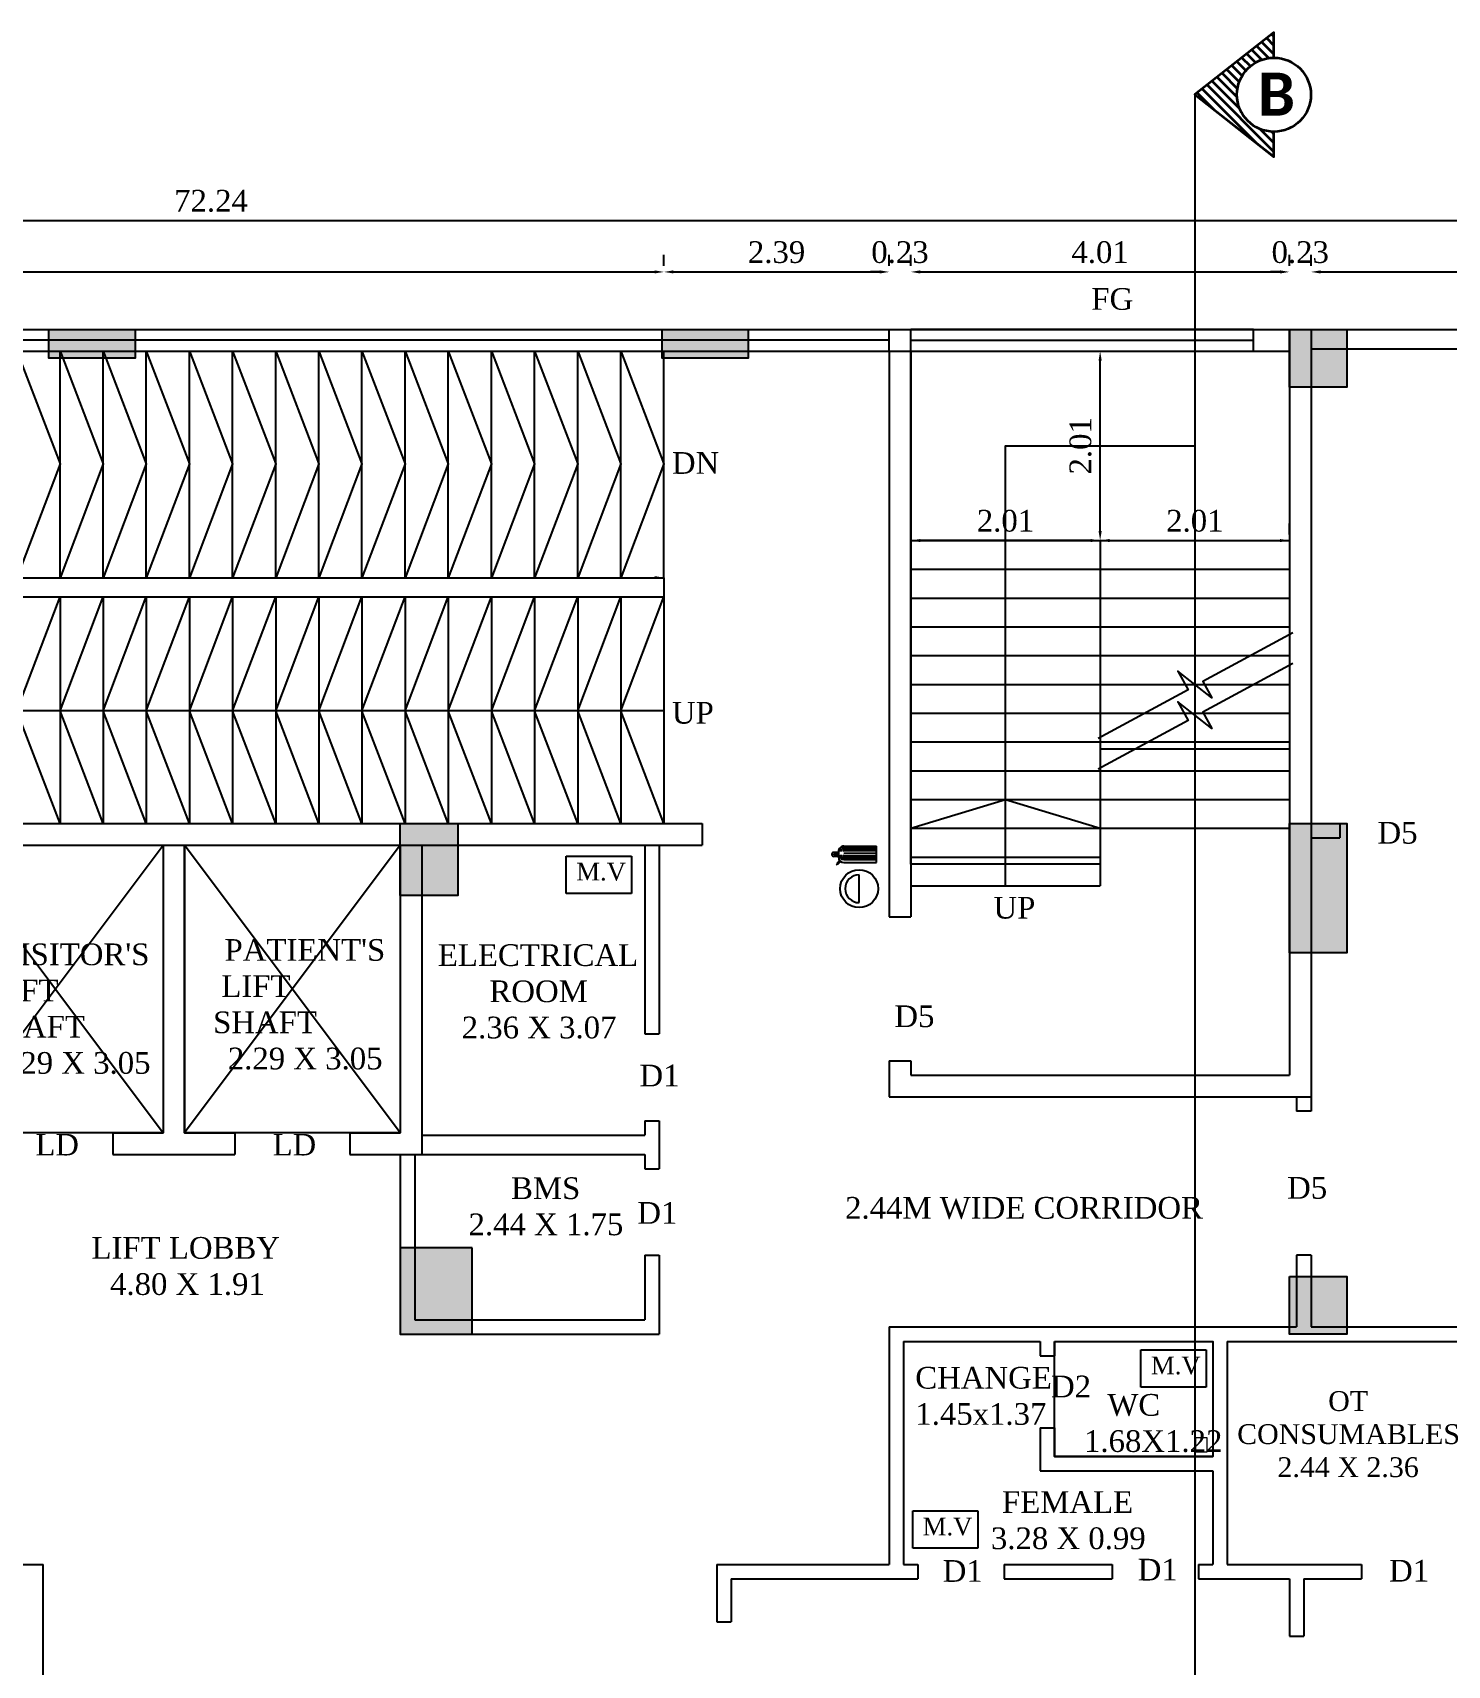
# Model space of a CAD drawing. Header units: metres. Extents: x 2754 to 3501, y 1112 to 1514.
# Drawn here: x 3253.8 to 3268.79, y 1392.61 to 1409.9 of the extents above; entities that cross this region are included whole.
import ezdxf
from ezdxf.enums import TextEntityAlignment as Align
from ezdxf.lldxf.tags import DXFTag

# ---------------------------------------------------------------- set-up
doc = ezdxf.new("R2010")
doc.units = ezdxf.units.M
for name, pattern in [('ACAD_ISO10W100', [18, 12, -3, 0, -3]), ('CENTER2', [1.125, 0.75, -0.125, 0.125, -0.125]), ('CONTINULUS', [0]), ('Demolished', [4.8, 3.2, -1.6])]:
    doc.linetypes.add(name, pattern=pattern)
for name, color, linetype in [('01-BRICK WALL', 1, 'Continuous'), ('A-WALL', 2, 'Continuous'), ('AR-COLHATCH', 2, 'Continuous'), ('AR-COLUMN', 2, 'Continuous'), ('AR-DOOR', 2, 'Continuous'), ('AR-GRID', 2, 'ACAD_ISO10W100'), ('AR-HIDDEN', 2, 'DASHED'), ('AR-THIN', 8, 'Continuous'), ('AR-WALL', 7, 'Continuous'), ('BLK_1_FLR_3_BLT_UP_AREA', 12, 'Continuous'), ('BLK_1_FLR_3_FIRESTAIR_1', 1, 'Continuous'), ('BLK_1_FLR_3_LIFT_1', 30, 'Continuous'), ('BLK_1_FLR_3_LIFT_2', 30, 'Continuous'), ('BLK_1_FLR_3_WATER_CLOSET', 223, 'Continuous')]:
    doc.layers.add(name, color=color, linetype=linetype)
doc.layers.add('BLK_1_FLR_3_WASH', color=55, linetype='Continuous', lineweight=5)
doc.layers.add('Wall', color=4, linetype='Continuous', lineweight=35)
doc.styles.add('ANAND', font='times.ttf')
doc.styles.add('MtXpl_Calibri', font='calibrib.ttf')
tags = doc.linetypes.add('DASHED', pattern=[0.75, 0.5, -0.25]).pattern_tags.tags
tags[6:7] = [DXFTag(74, 4), DXFTag(75, 0), DXFTag(340, '0'), DXFTag(46, 1.0), DXFTag(50, 0.0), DXFTag(44, 0.0), DXFTag(45, 0.0)]
tags[4:5] = [DXFTag(74, 4), DXFTag(75, 0), DXFTag(340, '0'), DXFTag(46, 1.0), DXFTag(50, 0.0), DXFTag(44, 0.0), DXFTag(45, 0.0)]
doc.dimstyles.new('V1', dxfattribs={"dimtxt": 0.23, "dimasz": 0.1, "dimexe": 0.18, "dimexo": 0.0625, "dimgap": 0.09, "dimtad": 1, "dimzin": 0, "dimdsep": 46, "dimtxsty": 'ANAND', "dimcen": 0.09, "dimadec": 0, "dimazin": 0, "dimtfac": 1, "dimtix": 1, "dimtofl": 0, "dimtmove": 2, "dimatfit": 0, "dimfxl": 0, "dimtolj": 1, "dimtzin": 0, "dimarcsym": 0})

# ---------------------------------------------------------------- blocks, each defined once
blk = doc.blocks.new('cOLUMN')
at = {"layer": 'AR-COLHATCH'}
h = blk.add_hatch(color=256, dxfattribs=at)
h.dxf.hatch_style = 1
h.paths.add_polyline_path([(24, 24), (0, 24), (0, 0), (24, 0)])
at = {"layer": 'AR-COLUMN'}
blk.add_lwpolyline([(0, 24), (24, 24), (24, 0), (0, 0)], close=True, dxfattribs=at)
blk = doc.blocks.new('Ground Floor')
at = {"layer": 'AR-COLHATCH'}
h = blk.add_hatch(color=256, dxfattribs=at)
h.dxf.hatch_style = 1
h.paths.add_polyline_path([(1390.4, 687.48), (1390.4, 699.48), (1354.4, 699.48), (1354.4, 687.48)])
h = blk.add_hatch(color=256, dxfattribs=at)
h.dxf.hatch_style = 1
h.paths.add_polyline_path([(1646.2, 687.48), (1646.2, 699.48), (1610.2, 699.48), (1610.2, 687.48)])
h = blk.add_hatch(color=256, dxfattribs=at)
h.dxf.hatch_style = 1
h.paths.add_polyline_path([(1525, 493.48), (1501, 493.48), (1501, 463.48), (1525, 463.48)])
h = blk.add_hatch(color=256, dxfattribs=at)
h.dxf.hatch_style = 1
h.paths.add_polyline_path([(1896, 493.48), (1872, 493.48), (1872, 439.48), (1896, 439.48)])
h = blk.add_hatch(color=256, dxfattribs=at)
h.dxf.hatch_style = 1
h.paths.add_polyline_path([(1501, 316.48), (1531, 316.48), (1531, 280.48), (1501, 280.48)])
at = {"layer": 'AR-COLUMN'}
for points in [[(1354.4, 699.48), (1390.4, 699.48), (1390.4, 687.48), (1354.4, 687.48)], [(1610.2, 699.48), (1646.2, 699.48), (1646.2, 687.48), (1610.2, 687.48)], [(1501, 493.48), (1525, 493.48), (1525, 463.48), (1501, 463.48)], [(1872, 493.48), (1896, 493.48), (1896, 439.48), (1872, 439.48)], [(1531, 316.48), (1501, 316.48), (1501, 280.48), (1531, 280.48)]]:
    blk.add_lwpolyline(points, close=True, dxfattribs=at)
for p in [(1872, 675.48), (1872, 280.48)]:
    blk.add_blockref('cOLUMN', p, dxfattribs=at)
blk = doc.blocks.new('*D417')
at = {"color": 0, "lineweight": -2}
for p, q in [((3263.103, 1404.585), (3263.103, 1404.703)), ((3265.109, 1404.585), (3265.109, 1404.703)), ((3265.009, 1404.523), (3263.203, 1404.523))]:
    blk.add_line(p, q, dxfattribs=at)
at = {"color": 0}
for points in [[(3263.203, 1404.539), (3263.203, 1404.506), (3263.103, 1404.523)], [(3265.009, 1404.539), (3265.009, 1404.506), (3265.109, 1404.523)]]:
    blk.add_solid(points, dxfattribs=at)
at = {"layer": 'Defpoints', "color": 0}
for p in [(3263.103, 1404.523), (3263.103, 1404.523), (3265.109, 1404.523)]:
    blk.add_point(p, dxfattribs=at)
at = {"color": 0, "insert": (3264.106, 1404.73), "char_height": 0.23, "attachment_point": 5, "style": 'ANAND'}
blk.add_mtext('\\A1;2.01', dxfattribs=at)
blk = doc.blocks.new('*D418')
at = {"color": 0, "lineweight": -2}
for p, q in [((3265.109, 1404.585), (3265.109, 1404.703)), ((3267.116, 1404.585), (3267.116, 1404.703)), ((3265.209, 1404.523), (3267.016, 1404.523))]:
    blk.add_line(p, q, dxfattribs=at)
at = {"color": 0}
for points in [[(3265.209, 1404.539), (3265.209, 1404.506), (3265.109, 1404.523)], [(3267.016, 1404.539), (3267.016, 1404.506), (3267.116, 1404.523)]]:
    blk.add_solid(points, dxfattribs=at)
at = {"layer": 'Defpoints', "color": 0}
for p in [(3265.109, 1404.523), (3267.116, 1404.523), (3267.116, 1404.523)]:
    blk.add_point(p, dxfattribs=at)
at = {"color": 0, "insert": (3266.113, 1404.73), "char_height": 0.23, "attachment_point": 5, "style": 'ANAND'}
blk.add_mtext('\\A1;2.01', dxfattribs=at)
blk = doc.blocks.new('*D419')
at = {"color": 0, "lineweight": -2}
for p, q in [((3265.172, 1406.529), (3265.289, 1406.529)), ((3265.109, 1404.623), (3265.109, 1406.429)), ((3265.172, 1404.523), (3265.289, 1404.523))]:
    blk.add_line(p, q, dxfattribs=at)
at = {"color": 0}
for points in [[(3265.093, 1406.429), (3265.126, 1406.429), (3265.109, 1406.529)], [(3265.093, 1404.623), (3265.126, 1404.623), (3265.109, 1404.523)]]:
    blk.add_solid(points, dxfattribs=at)
at = {"layer": 'Defpoints', "color": 0}
for p in [(3265.109, 1406.529), (3265.109, 1406.529), (3265.109, 1404.523)]:
    blk.add_point(p, dxfattribs=at)
at = {"color": 0, "insert": (3264.902, 1405.526), "char_height": 0.23, "attachment_point": 5, "rotation": 90, "style": 'ANAND'}
blk.add_mtext('\\A1;2.01', dxfattribs=at)
blk = doc.blocks.new('*D175')
at = {"color": 0, "lineweight": -2}
for p, q in [((3235.239, 1407.431), (3235.239, 1407.548)), ((3260.487, 1407.431), (3260.487, 1407.548)), ((3235.339, 1407.368), (3260.387, 1407.368))]:
    blk.add_line(p, q, dxfattribs=at)
at = {"color": 0}
for points in [[(3235.339, 1407.385), (3235.339, 1407.352), (3235.239, 1407.368)], [(3260.387, 1407.385), (3260.387, 1407.352), (3260.487, 1407.368)]]:
    blk.add_solid(points, dxfattribs=at)
at = {"layer": 'Defpoints', "color": 0}
for p in [(3235.239, 1407.368), (3260.487, 1407.368), (3260.487, 1407.368)]:
    blk.add_point(p, dxfattribs=at)
at = {"color": 0, "insert": (3247.863, 1407.576), "char_height": 0.23, "attachment_point": 5, "style": 'ANAND'}
blk.add_mtext('\\A1;25.25', dxfattribs=at)
blk = doc.blocks.new('*D176')
at = {"color": 0, "lineweight": -2}
for p, q in [((3260.487, 1407.431), (3260.487, 1407.548)), ((3262.874, 1407.431), (3262.874, 1407.548)), ((3260.587, 1407.368), (3262.774, 1407.368))]:
    blk.add_line(p, q, dxfattribs=at)
at = {"color": 0}
for points in [[(3260.587, 1407.385), (3260.587, 1407.352), (3260.487, 1407.368)], [(3262.774, 1407.385), (3262.774, 1407.352), (3262.874, 1407.368)]]:
    blk.add_solid(points, dxfattribs=at)
at = {"layer": 'Defpoints', "color": 0}
for p in [(3260.487, 1407.368), (3262.874, 1407.368), (3262.874, 1407.368)]:
    blk.add_point(p, dxfattribs=at)
at = {"color": 0, "insert": (3261.68, 1407.576), "char_height": 0.23, "attachment_point": 5, "style": 'ANAND'}
blk.add_mtext('\\A1;2.39', dxfattribs=at)
blk = doc.blocks.new('*D177')
at = {"color": 0, "lineweight": -2}
for p, q in [((3262.874, 1407.431), (3262.874, 1407.548)), ((3263.103, 1407.431), (3263.103, 1407.548)), ((3262.774, 1407.368), (3262.674, 1407.368)), ((3263.203, 1407.368), (3263.303, 1407.368))]:
    blk.add_line(p, q, dxfattribs=at)
at = {"color": 0}
for points in [[(3262.774, 1407.385), (3262.774, 1407.352), (3262.874, 1407.368)], [(3263.203, 1407.385), (3263.203, 1407.352), (3263.103, 1407.368)]]:
    blk.add_solid(points, dxfattribs=at)
at = {"layer": 'Defpoints', "color": 0}
for p in [(3262.874, 1407.368), (3263.103, 1407.368), (3263.103, 1407.368)]:
    blk.add_point(p, dxfattribs=at)
at = {"color": 0, "insert": (3262.988, 1407.576), "char_height": 0.23, "attachment_point": 5, "style": 'ANAND'}
blk.add_mtext('\\A1;0.23', dxfattribs=at)
blk = doc.blocks.new('*D178')
at = {"color": 0, "lineweight": -2}
for p, q in [((3263.103, 1407.431), (3263.103, 1407.548)), ((3267.116, 1407.431), (3267.116, 1407.548)), ((3263.203, 1407.368), (3267.016, 1407.368))]:
    blk.add_line(p, q, dxfattribs=at)
at = {"color": 0}
for points in [[(3263.203, 1407.385), (3263.203, 1407.352), (3263.103, 1407.368)], [(3267.016, 1407.385), (3267.016, 1407.352), (3267.116, 1407.368)]]:
    blk.add_solid(points, dxfattribs=at)
at = {"layer": 'Defpoints', "color": 0}
for p in [(3263.103, 1407.368), (3267.116, 1407.368), (3267.116, 1407.368)]:
    blk.add_point(p, dxfattribs=at)
at = {"color": 0, "insert": (3265.109, 1407.576), "char_height": 0.23, "attachment_point": 5, "style": 'ANAND'}
blk.add_mtext('\\A1;4.01', dxfattribs=at)
blk = doc.blocks.new('*D179')
at = {"color": 0, "lineweight": -2}
for p, q in [((3267.116, 1407.431), (3267.116, 1407.548)), ((3267.345, 1407.431), (3267.345, 1407.548)), ((3267.016, 1407.368), (3266.916, 1407.368)), ((3267.445, 1407.368), (3267.545, 1407.368))]:
    blk.add_line(p, q, dxfattribs=at)
at = {"color": 0}
for points in [[(3267.016, 1407.385), (3267.016, 1407.352), (3267.116, 1407.368)], [(3267.445, 1407.385), (3267.445, 1407.352), (3267.345, 1407.368)]]:
    blk.add_solid(points, dxfattribs=at)
at = {"layer": 'Defpoints', "color": 0}
for p in [(3267.116, 1407.368), (3267.345, 1407.368), (3267.345, 1407.368)]:
    blk.add_point(p, dxfattribs=at)
at = {"color": 0, "insert": (3267.23, 1407.576), "char_height": 0.23, "attachment_point": 5, "style": 'ANAND'}
blk.add_mtext('\\A1;0.23', dxfattribs=at)
blk = doc.blocks.new('*D180')
at = {"color": 0, "lineweight": -2}
for p, q in [((3267.345, 1407.431), (3267.345, 1407.548)), ((3291.602, 1407.431), (3291.602, 1407.548)), ((3267.445, 1407.368), (3291.502, 1407.368))]:
    blk.add_line(p, q, dxfattribs=at)
at = {"color": 0}
for points in [[(3267.445, 1407.385), (3267.445, 1407.352), (3267.345, 1407.368)], [(3291.502, 1407.385), (3291.502, 1407.352), (3291.602, 1407.368)]]:
    blk.add_solid(points, dxfattribs=at)
at = {"layer": 'Defpoints', "color": 0}
for p in [(3267.345, 1407.368), (3291.602, 1407.368), (3291.602, 1407.368)]:
    blk.add_point(p, dxfattribs=at)
at = {"color": 0, "insert": (3279.473, 1407.576), "char_height": 0.23, "attachment_point": 5, "style": 'ANAND'}
blk.add_mtext('\\A1;24.26', dxfattribs=at)
blk = doc.blocks.new('*D182')
at = {"color": 0, "lineweight": -2}
for p, q in [((3219.567, 1407.976), (3219.567, 1408.093)), ((3291.805, 1407.976), (3291.805, 1408.093)), ((3219.667, 1407.913), (3291.705, 1407.913))]:
    blk.add_line(p, q, dxfattribs=at)
at = {"color": 0}
for points in [[(3219.667, 1407.93), (3219.667, 1407.896), (3219.567, 1407.913)], [(3291.705, 1407.93), (3291.705, 1407.896), (3291.805, 1407.913)]]:
    blk.add_solid(points, dxfattribs=at)
at = {"layer": 'Defpoints', "color": 0}
for p in [(3219.567, 1407.913), (3291.805, 1407.913), (3291.805, 1407.913)]:
    blk.add_point(p, dxfattribs=at)
at = {"color": 0, "insert": (3255.686, 1408.12), "char_height": 0.23, "attachment_point": 5, "style": 'ANAND'}
blk.add_mtext('\\A1;72.24', dxfattribs=at)
blk = doc.blocks.new('*D434')
at = {"color": 0, "lineweight": -2}
for p, q in [((3237.739, 1404.129), (3260.387, 1404.129)), ((3237.639, 1404.067), (3237.639, 1403.949)), ((3260.487, 1404.067), (3260.487, 1403.949))]:
    blk.add_line(p, q, dxfattribs=at)
at = {"color": 0}
for points in [[(3237.739, 1404.146), (3237.739, 1404.113), (3237.639, 1404.129)], [(3260.387, 1404.146), (3260.387, 1404.113), (3260.487, 1404.129)]]:
    blk.add_solid(points, dxfattribs=at)
at = {"layer": 'Defpoints', "color": 0}
for p in [(3237.639, 1404.129, 0), (3260.487, 1404.129, 0), (3260.487, 1404.129)]:
    blk.add_point(p, dxfattribs=at)
at = {"color": 0, "insert": (3249.063, 1404.337), "char_height": 0.23, "attachment_point": 5, "style": 'ANAND'}
blk.add_mtext('\\A1;22.85', dxfattribs=at)

msp = doc.modelspace()

# ---------------------------------------------------------------- hatches: boundary and pattern name
at = {"layer": 'Wall', "linetype": 'CONTINULUS'}
h = msp.add_hatch(dxfattribs=at)
h.set_pattern_fill('ANSI31', color=256, scale=0.531441, angle=270)
h.set_pattern_definition([(315, (-5469.46789, 11390.694675), (0.04697319186, 0.04697319186), [])])
h.paths.add_polyline_path([(3266.95103, 1408.58759), (3266.95103, 1408.85331, -1), (3266.95103, 1409.63725), (3266.95103, 1409.90297), (3266.11265, 1409.24686)])

# ---------------------------------------------------------------- linework, layer by layer
at = {"linetype": 'CENTER2', "ltscale": 25}
msp.add_line((3266.11265, 1409.2437, 0), (3266.11265, 1382.22186, 0), dxfattribs=at)
at = {"color": 7}
for p, q in [((3262.87415, 1406.52926, 0), (3262.87415, 1406.75786, 0)), ((3263.10275, 1406.52926, 0), (3263.10275, 1406.75786, 0)), ((3266.73495, 1406.52926, 0), (3266.73495, 1406.75786, 0))]:
    msp.add_line(p, q, dxfattribs=at)
for p, q in [((3262.33535, 1401.20382, 0), (3262.28714, 1401.20381, 0)), ((3262.33536, 1401.19164, 0), (3262.28714, 1401.19164, 0)), ((3262.33537, 1401.21954, 0), (3262.28716, 1401.21953, 0)), ((3262.33538, 1401.17596, 0), (3262.28716, 1401.17595, 0)), ((3262.33537, 1401.2268, 0), (3262.33538, 1401.16869, 0)), ((3262.39347, 1401.28491, 0), (3262.73818, 1401.28495, 0)), ((3262.39347, 1401.27761, 0), (3262.73818, 1401.27765, 0)), ((3262.39347, 1401.26057, 0), (3262.73818, 1401.26061, 0)), ((3262.39348, 1401.23988, 0), (3262.73819, 1401.23991, 0)), ((3262.39348, 1401.21067, 0), (3262.73819, 1401.2107, 0)), ((3262.39348, 1401.21067, 0), (3262.73819, 1401.2107, 0)), ((3262.39348, 1401.18146, 0), (3262.73819, 1401.18149, 0)), ((3262.39348, 1401.16076, 0), (3262.7382, 1401.1608, 0)), ((3262.7382, 1401.11063, 0), (3262.73818, 1401.28495, 0)), ((3262.34759, 1401.13307, 0), (3262.3137, 1401.09918, 0)), ((3262.3137, 1401.09918, 0), (3262.3238, 1401.08873, 0)), ((3262.3524, 1401.12761, 0), (3262.31875, 1401.09395, 0)), ((3262.35786, 1401.12279, 0), (3262.3238, 1401.08873, 0)), ((3262.39349, 1401.14372, 0), (3262.7382, 1401.14376, 0)), ((3262.39349, 1401.11059, 0), (3262.7382, 1401.11063, 0)), ((3262.55495, 1400.68691, 0), (3262.55492, 1400.9818, 0))]:
    msp.add_line(p, q)
at = {"color": 7, "linetype": 'Demolished', "elevation": 0}
for points in [[(3259.45087, 1401.18001), (3260.14147, 1401.18001), (3260.14147, 1400.78487), (3259.45087, 1400.78487)], [(3265.54204, 1395.94827), (3266.23264, 1395.94827), (3266.23264, 1395.55313), (3265.54204, 1395.55313)], [(3263.12255, 1394.24214), (3263.81315, 1394.24214), (3263.81315, 1393.84699), (3263.12255, 1393.84699)]]:
    msp.add_lwpolyline(points, close=True, dxfattribs=at)
msp.add_circle((3262.55494, 1400.83435, 0), 0.20074)
for centre, radius, start, end in [((3262.28716, 1401.19774, 0), 0.02179, 90.006042, 270.006042), ((3262.39348, 1401.22681, 0), 0.05811, 90.006042, 180.006042), ((3262.39348, 1401.1687, 0), 0.05811, 180.006042, 270.006042), ((3262.39348, 1401.22681, 0), 0.0508, 90.006042, 180.006042), ((3262.39348, 1401.19453, 0), 0.0508, 180.006042, 270.006042), ((3262.39348, 1401.22681, 0), 0.03376, 90.006042, 180.006042), ((3262.39348, 1401.19453, 0), 0.03376, 180.006042, 270.006042), ((3262.39348, 1401.22681, 0), 0.01307, 90.006042, 180.006042), ((3262.39348, 1401.19453, 0), 0.01307, 180.006042, 270.006042), ((3262.55494, 1400.83435, 0), 0.14745, 90.006042, 270.006042)]:
    msp.add_arc(centre, radius, start, end)
at = {"layer": 'A-WALL', "lineweight": 30}
msp.add_line((3262.28714, 1401.20381, 0), (3262.28714, 1401.19164, 0), dxfattribs=at)
at = {"layer": 'A-WALL'}
for p, q in [((3267.34455, 1398.47746, 0), (3267.19215, 1398.47746, 0)), ((3267.34455, 1396.95346, 0), (3267.19215, 1396.95346, 0)), ((3267.34455, 1396.95346, 0), (3267.19215, 1396.95346, 0))]:
    msp.add_line(p, q, dxfattribs=at)
at = {"layer": 'AR-DOOR'}
for p, q in [((3262.87415, 1406.64356, 0), (3235.23895, 1406.64356, 0)), ((3263.10275, 1406.64356, 0), (3266.73495, 1406.64356, 0))]:
    msp.add_line(p, q, dxfattribs=at)
at = {"layer": 'AR-HIDDEN', "ltscale": 0.25}
for p, q in [((3252.89195, 1401.29686, 0), (3255.17795, 1398.24886, 0)), ((3252.89195, 1398.24886, 0), (3255.17795, 1401.29686, 0)), ((3257.69255, 1401.29686, 0), (3255.40655, 1398.24886, 0)), ((3257.69255, 1398.24886, 0), (3255.40655, 1401.29686, 0))]:
    msp.add_line(p, q, dxfattribs=at)
at = {"layer": 'AR-THIN'}
for p, q in [((3235.23895, 1406.75786, 0), (3262.87415, 1406.75786, 0)), ((3266.73495, 1406.75786, 0), (3263.10275, 1406.75786, 0)), ((3235.23895, 1406.52926, 0), (3262.87415, 1406.52926, 0)), ((3260.48655, 1404.12926, 0), (3260.48655, 1406.52926, 0)), ((3263.10275, 1406.52926, 0), (3267.11595, 1406.52926, 0))]:
    msp.add_line(p, q, dxfattribs=at)
at = {"layer": 'AR-THIN', "elevation": 0}
for points in [[(3253.62855, 1404.12926), (3253.62855, 1406.52926), (3254.08575, 1405.33546), (3253.62855, 1404.12926)], [(3254.08575, 1404.12926), (3254.08575, 1406.52926), (3254.54295, 1405.33546), (3254.08575, 1404.12926)], [(3254.54295, 1404.12926), (3254.54295, 1406.52926), (3255.00015, 1405.33546), (3254.54295, 1404.12926)], [(3255.00015, 1404.12926), (3255.00015, 1406.52926), (3255.45735, 1405.33546), (3255.00015, 1404.12926)], [(3255.45735, 1404.12926), (3255.45735, 1406.52926), (3255.91455, 1405.33546), (3255.45735, 1404.12926)], [(3255.91455, 1404.12926), (3255.91455, 1406.52926), (3256.37175, 1405.33546), (3255.91455, 1404.12926)], [(3256.37175, 1404.12926), (3256.37175, 1406.52926), (3256.82895, 1405.33546), (3256.37175, 1404.12926)], [(3256.82895, 1404.12926), (3256.82895, 1406.52926), (3257.28615, 1405.33546), (3256.82895, 1404.12926)], [(3257.28615, 1404.12926), (3257.28615, 1406.52926), (3257.74335, 1405.33546), (3257.28615, 1404.12926)], [(3257.74335, 1404.12926), (3257.74335, 1406.52926), (3258.20055, 1405.33546), (3257.74335, 1404.12926)], [(3258.20055, 1404.12926), (3258.20055, 1406.52926), (3258.65775, 1405.33546), (3258.20055, 1404.12926)], [(3258.65775, 1404.12926), (3258.65775, 1406.52926), (3259.11495, 1405.33546), (3258.65775, 1404.12926)], [(3259.11495, 1404.12926), (3259.11495, 1406.52926), (3259.57215, 1405.33546), (3259.11495, 1404.12926)], [(3259.57215, 1404.12926), (3259.57215, 1406.52926), (3260.02935, 1405.33546), (3259.57215, 1404.12926)], [(3260.02935, 1404.12926), (3260.02935, 1406.52926), (3260.48655, 1405.33546), (3260.02935, 1404.12926)], [(3264.10605, 1400.86506), (3264.10605, 1405.52596), (3266.11265, 1405.52596), (3266.11265, 1401.47466)], [(3260.48655, 1402.71926), (3236.43275, 1402.71926), (3236.43275, 1405.33546), (3241.74135, 1405.33546)], [(3254.08575, 1403.92546), (3254.08575, 1401.52546), (3253.62855, 1402.71926), (3254.08575, 1403.92546)], [(3254.54295, 1403.92546), (3254.54295, 1401.52546), (3254.08575, 1402.71926), (3254.54295, 1403.92546)], [(3255.00015, 1403.92546), (3255.00015, 1401.52546), (3254.54295, 1402.71926), (3255.00015, 1403.92546)], [(3255.45735, 1403.92546), (3255.45735, 1401.52546), (3255.00015, 1402.71926), (3255.45735, 1403.92546)], [(3255.91455, 1403.92546), (3255.91455, 1401.52546), (3255.45735, 1402.71926), (3255.91455, 1403.92546)], [(3256.37175, 1403.92546), (3256.37175, 1401.52546), (3255.91455, 1402.71926), (3256.37175, 1403.92546)], [(3256.82895, 1403.92546), (3256.82895, 1401.52546), (3256.37175, 1402.71926), (3256.82895, 1403.92546)], [(3257.28615, 1403.92546), (3257.28615, 1401.52546), (3256.82895, 1402.71926), (3257.28615, 1403.92546)], [(3257.74335, 1403.92546), (3257.74335, 1401.52546), (3257.28615, 1402.71926), (3257.74335, 1403.92546)], [(3258.20055, 1403.92546), (3258.20055, 1401.52546), (3257.74335, 1402.71926), (3258.20055, 1403.92546)], [(3258.65775, 1403.92546), (3258.65775, 1401.52546), (3258.20055, 1402.71926), (3258.65775, 1403.92546)], [(3259.11495, 1403.92546), (3259.11495, 1401.52546), (3258.65775, 1402.71926), (3259.11495, 1403.92546)], [(3259.57215, 1403.92546), (3259.57215, 1401.52546), (3259.11495, 1402.71926), (3259.57215, 1403.92546)], [(3260.02935, 1403.92546), (3260.02935, 1401.52546), (3259.57215, 1402.71926), (3260.02935, 1403.92546)], [(3260.48655, 1403.92546), (3260.48655, 1401.52546), (3260.02935, 1402.71926), (3260.48655, 1403.92546)], [(3267.15104, 1403.54497), (3266.19889, 1403.02831), (3266.29141, 1402.8578), (3265.93388, 1403.13953), (3266.04078, 1402.94252), (3265.08863, 1402.42587)], [(3267.15104, 1403.21994), (3266.19889, 1402.70329), (3266.29141, 1402.53277), (3265.93388, 1402.8145), (3266.04078, 1402.6175), (3265.08863, 1402.10084)], [(3263.10275, 1401.47466), (3264.10605, 1401.77946), (3265.10935, 1401.47466)]]:
    msp.add_lwpolyline(points, dxfattribs=at)
at = {"layer": 'AR-WALL'}
for p, q in [((3233.38475, 1406.75786, 0), (3291.80475, 1406.75786, 0)), ((3267.34455, 1406.75786, 0), (3267.34455, 1398.62986, 0)), ((3235.23895, 1406.52926, 0), (3267.11595, 1406.52926, 0)), ((3262.87415, 1406.52926, 0), (3262.87415, 1400.53486, 0)), ((3263.10275, 1406.52926, 0), (3263.10275, 1400.53486, 0)), ((3267.11595, 1406.52926, 0), (3267.11595, 1398.85846, 0)), ((3267.34455, 1406.55466, 0), (3291.60155, 1406.55466, 0)), ((3237.63895, 1404.12926, 0), (3260.48655, 1404.12926, 0)), ((3260.48655, 1404.12926, 0), (3260.48655, 1403.92546, 0)), ((3237.63895, 1403.92546, 0), (3260.48655, 1403.92546, 0)), ((3244.30675, 1401.52546, 0), (3260.89295, 1401.52546, 0)), ((3260.89295, 1401.52546, 0), (3260.89295, 1401.29686, 0)), ((3267.34455, 1401.52546, 0), (3267.64935, 1401.52546, 0)), ((3267.64935, 1401.52546, 0), (3267.64935, 1401.37306, 0)), ((3267.34455, 1401.37306, 0), (3267.64935, 1401.37306, 0)), ((3245.98315, 1401.29686, 0), (3260.89295, 1401.29686, 0)), ((3255.17795, 1401.29686, 0), (3255.17795, 1398.24886, 0)), ((3255.40655, 1401.29686, 0), (3255.40655, 1398.24886, 0)), ((3255.40655, 1401.29686, 0), (3255.40655, 1398.24886, 0)), ((3257.69255, 1401.29686, 0), (3257.69255, 1398.24886, 0)), ((3257.92115, 1401.29686, 0), (3257.92115, 1398.02026, 0)), ((3260.28335, 1401.29686, 0), (3260.28335, 1399.29577, 0)), ((3260.43575, 1401.29686, 0), (3260.43575, 1399.29577, 0)), ((3262.87415, 1400.53486, 0), (3263.10275, 1400.53486, 0)), ((3260.28335, 1399.29577, 0), (3260.43575, 1399.29577, 0)), ((3262.87415, 1399.01086, 0), (3262.87415, 1398.62986, 0)), ((3262.87415, 1399.01086, 0), (3263.10275, 1399.01086, 0)), ((3263.10275, 1399.01086, 0), (3263.10275, 1398.85846, 0)), ((3263.10275, 1398.85846, 0), (3267.11595, 1398.85846, 0)), ((3262.87415, 1398.62986, 0), (3267.34455, 1398.62986, 0)), ((3267.19215, 1398.62986, 0), (3267.19215, 1398.47746, 0)), ((3267.34455, 1398.62986, 0), (3267.34455, 1398.47746, 0)), ((3254.64455, 1398.24886, 0), (3255.17795, 1398.24886, 0)), ((3254.64455, 1398.24886, 0), (3254.64455, 1398.02026, 0)), ((3255.40655, 1398.24886, 0), (3255.93995, 1398.24886, 0)), ((3255.93995, 1398.24886, 0), (3255.93995, 1398.02026, 0)), ((3257.15915, 1398.24886, 0), (3257.69255, 1398.24886, 0)), ((3257.15915, 1398.24886, 0), (3257.15915, 1398.02026, 0)), ((3257.92115, 1398.22346, 0), (3260.28335, 1398.22346, 0)), ((3260.28335, 1398.37586, 0), (3260.28335, 1398.22346, 0)), ((3260.28335, 1398.37586, 0), (3260.43575, 1398.37586, 0)), ((3260.43575, 1398.37586, 0), (3260.43575, 1397.86786, 0)), ((3254.64455, 1398.02026, 0), (3255.93995, 1398.02026, 0)), ((3257.15915, 1398.02026, 0), (3257.92115, 1398.02026, 0)), ((3257.69255, 1398.02026, 0), (3257.69255, 1396.11526, 0)), ((3257.84495, 1398.02026, 0), (3257.84495, 1396.26766, 0)), ((3257.92115, 1398.02026, 0), (3260.28335, 1398.02026, 0)), ((3260.28335, 1398.02026, 0), (3260.28335, 1397.86786, 0)), ((3260.28335, 1397.86786, 0), (3260.43575, 1397.86786, 0)), ((3260.28335, 1396.95346, 0), (3260.28335, 1396.26766, 0)), ((3260.28335, 1396.95346, 0), (3260.43575, 1396.95346, 0)), ((3260.43575, 1396.95346, 0), (3260.43575, 1396.11526, 0)), ((3267.19215, 1396.95346, 0), (3267.19215, 1396.19146, 0)), ((3267.19215, 1396.95346, 0), (3267.19215, 1396.19146, 0)), ((3267.34455, 1396.95346, 0), (3267.34455, 1396.19146, 0)), ((3267.34455, 1396.95346, 0), (3267.34455, 1396.19146, 0)), ((3257.84495, 1396.26766, 0), (3260.28335, 1396.26766, 0)), ((3262.87415, 1396.19146, 0), (3266.45555, 1396.19146, 0)), ((3262.87415, 1396.19146, 0), (3262.87415, 1393.67686, 0)), ((3262.87415, 1396.19146, 0), (3267.19215, 1396.19146, 0)), ((3267.34455, 1396.19146, 0), (3270.24015, 1396.19146, 0)), ((3257.69255, 1396.11526, 0), (3260.43575, 1396.11526, 0)), ((3263.02655, 1396.03906, 0), (3264.47435, 1396.03906, 0)), ((3263.02655, 1396.03906, 0), (3263.02655, 1393.67686, 0)), ((3264.47435, 1396.03906, 0), (3264.47435, 1395.88666, 0)), ((3264.47435, 1396.03906, 0), (3264.47435, 1395.88666, 0)), ((3264.62675, 1396.03906, 0), (3266.30315, 1396.03906, 0)), ((3264.62675, 1396.03906, 0), (3264.62675, 1395.88666, 0)), ((3264.62675, 1396.03906, 0), (3266.30315, 1396.03906, 0)), ((3264.62675, 1396.03906, 0), (3264.62675, 1395.88666, 0)), ((3266.30315, 1396.03906, 0), (3266.30315, 1394.81986, 0)), ((3266.30315, 1396.03906, 0), (3266.30315, 1394.81986, 0)), ((3266.45555, 1396.03906, 0), (3266.45555, 1393.67686, 0)), ((3266.45555, 1396.03906, 0), (3268.89395, 1396.03906, 0)), ((3266.45555, 1396.03906, 0), (3266.45555, 1393.67686, 0)), ((3266.45555, 1396.03906, 0), (3268.89395, 1396.03906, 0)), ((3264.47435, 1395.88666, 0), (3264.62675, 1395.88666, 0)), ((3264.47435, 1395.88666, 0), (3264.62675, 1395.88666, 0)), ((3264.47435, 1395.12466, 0), (3264.62675, 1395.12466, 0)), ((3264.47435, 1395.12466, 0), (3264.47435, 1394.66746, 0)), ((3264.47435, 1395.12466, 0), (3264.62675, 1395.12466, 0)), ((3264.47435, 1395.12466, 0), (3264.47435, 1394.66746, 0)), ((3264.62675, 1395.12466, 0), (3264.62675, 1394.81986, 0)), ((3264.62675, 1395.12466, 0), (3264.62675, 1394.81986, 0)), ((3264.62675, 1394.81986, 0), (3266.30315, 1394.81986, 0)), ((3264.62675, 1394.81986, 0), (3266.30315, 1394.81986, 0)), ((3264.47435, 1394.66746, 0), (3266.30315, 1394.66746, 0)), ((3264.47435, 1394.66746, 0), (3266.30315, 1394.66746, 0)), ((3266.30315, 1394.66746, 0), (3266.30315, 1393.67686, 0)), ((3266.30315, 1394.66746, 0), (3266.30315, 1393.67686, 0)), ((3253.60315, 1393.67686, 0), (3253.90795, 1393.67686, 0)), ((3253.90795, 1387.73254, 0), (3253.90795, 1393.67686, 0)), ((3261.04535, 1393.67686, 0), (3262.87415, 1393.67686, 0)), ((3261.04535, 1393.67686, 0), (3261.04535, 1393.06726, 0)), ((3263.02655, 1393.67686, 0), (3263.17895, 1393.67686, 0)), ((3263.17895, 1393.67686, 0), (3263.17895, 1393.52446, 0)), ((3264.09335, 1393.67686, 0), (3265.23635, 1393.67686, 0)), ((3264.09335, 1393.67686, 0), (3264.09335, 1393.52446, 0)), ((3264.09335, 1393.67686, 0), (3265.23635, 1393.67686, 0)), ((3264.09335, 1393.67686, 0), (3264.09335, 1393.52446, 0)), ((3265.23635, 1393.67686, 0), (3265.23635, 1393.52446, 0)), ((3265.23635, 1393.67686, 0), (3265.23635, 1393.52446, 0)), ((3266.15075, 1393.67686, 0), (3266.30315, 1393.67686, 0)), ((3266.15075, 1393.67686, 0), (3266.15075, 1393.52446, 0)), ((3266.15075, 1393.67686, 0), (3266.30315, 1393.67686, 0)), ((3266.15075, 1393.67686, 0), (3266.15075, 1393.52446, 0)), ((3266.45555, 1393.67686, 0), (3267.87795, 1393.67686, 0)), ((3266.45555, 1393.67686, 0), (3267.87795, 1393.67686, 0)), ((3267.87795, 1393.67686, 0), (3267.87795, 1393.52446, 0)), ((3267.87795, 1393.67686, 0), (3267.87795, 1393.52446, 0)), ((3261.19775, 1393.52446, 0), (3263.17895, 1393.52446, 0)), ((3261.19775, 1393.52446, 0), (3261.19775, 1393.06726, 0)), ((3264.09335, 1393.52446, 0), (3265.23635, 1393.52446, 0)), ((3264.09335, 1393.52446, 0), (3265.23635, 1393.52446, 0)), ((3266.15075, 1393.52446, 0), (3267.11595, 1393.52446, 0)), ((3266.15075, 1393.52446, 0), (3267.11595, 1393.52446, 0)), ((3267.11595, 1393.52446, 0), (3267.11595, 1392.91486, 0)), ((3267.11595, 1393.52446, 0), (3267.11595, 1392.91486, 0)), ((3267.26835, 1393.52446, 0), (3267.26835, 1392.91486, 0)), ((3267.26835, 1393.52446, 0), (3267.87795, 1393.52446, 0)), ((3267.26835, 1393.52446, 0), (3267.26835, 1392.91486, 0)), ((3267.26835, 1393.52446, 0), (3267.26835, 1392.91486, 0)), ((3267.26835, 1393.52446, 0), (3267.87795, 1393.52446, 0)), ((3267.26835, 1393.52446, 0), (3267.26835, 1392.91486, 0)), ((3261.04535, 1393.06726, 0), (3261.19775, 1393.06726, 0)), ((3267.11595, 1392.91486, 0), (3267.26835, 1392.91486, 0)), ((3267.11595, 1392.91486, 0), (3267.26835, 1392.91486, 0))]:
    msp.add_line(p, q, dxfattribs=at)
at = {"layer": 'AR-WALL', "color": 1}
for p, q in [((3263.10275, 1404.52266, 0), (3265.10935, 1404.52266, 0)), ((3265.10935, 1404.52266, 0), (3265.10935, 1400.86506, 0)), ((3265.10935, 1404.52266, 0), (3267.11595, 1404.52266, 0)), ((3263.10275, 1404.21786, 0), (3265.10935, 1404.21786, 0)), ((3265.10935, 1404.21786, 0), (3267.11595, 1404.21786, 0)), ((3263.10275, 1403.91306, 0), (3265.10935, 1403.91306, 0)), ((3265.10935, 1403.91306, 0), (3267.11595, 1403.91306, 0)), ((3263.10275, 1403.60826, 0), (3265.10935, 1403.60826, 0)), ((3265.10935, 1403.60826, 0), (3267.11595, 1403.60826, 0)), ((3263.10275, 1403.30346, 0), (3265.10935, 1403.30346, 0)), ((3265.10935, 1403.30346, 0), (3267.11595, 1403.30346, 0)), ((3263.10275, 1402.99866, 0), (3265.10935, 1402.99866, 0)), ((3265.10935, 1402.99866, 0), (3267.11595, 1402.99866, 0)), ((3263.10275, 1402.69386, 0), (3265.10935, 1402.69386, 0)), ((3265.10935, 1402.69386, 0), (3267.11595, 1402.69386, 0)), ((3263.10275, 1402.38906, 0), (3265.10935, 1402.38906, 0)), ((3265.10935, 1402.38906, 0), (3267.11595, 1402.38906, 0)), ((3263.10275, 1402.08426, 0), (3265.10935, 1402.08426, 0)), ((3265.10935, 1402.08426, 0), (3267.11595, 1402.08426, 0)), ((3263.10275, 1401.77946, 0), (3265.10935, 1401.77946, 0)), ((3265.10935, 1401.77946, 0), (3267.11595, 1401.77946, 0)), ((3263.10275, 1401.47466, 0), (3265.10935, 1401.47466, 0)), ((3265.10935, 1401.47466, 0), (3267.11595, 1401.47466, 0)), ((3263.10275, 1401.16986, 0), (3265.10935, 1401.16986, 0)), ((3263.10275, 1400.86506, 0), (3265.10935, 1400.86506, 0))]:
    msp.add_line(p, q, dxfattribs=at)
at = {"layer": 'BLK_1_FLR_3_BLT_UP_AREA', "color": 12, "elevation": 0}
msp.add_lwpolyline([(3219.56715, 1406.75786), (3291.80475, 1406.75786), (3291.80475, 1382.03926), (3219.56715, 1388.99116)], close=True, dxfattribs=at)
at = {"layer": 'BLK_1_FLR_3_FIRESTAIR_1', "linetype": 'Continuous', "elevation": 0}
msp.add_lwpolyline([(3263.10275, 1406.75786), (3267.11595, 1406.75786), (3267.11595, 1402.31286), (3265.10935, 1402.31286), (3265.10935, 1401.09366), (3263.10275, 1401.09366)], close=True, dxfattribs=at)
at = {"layer": 'BLK_1_FLR_3_LIFT_1', "elevation": 0}
msp.add_lwpolyline([(3252.89195, 1401.29686), (3255.17795, 1401.29686), (3255.17795, 1398.24886), (3252.89195, 1398.24886)], close=True, dxfattribs=at)
at = {"layer": 'BLK_1_FLR_3_LIFT_2', "elevation": 0}
msp.add_lwpolyline([(3255.40655, 1401.29686), (3257.69255, 1401.29686), (3257.69255, 1398.24886), (3255.40655, 1398.24886)], close=True, dxfattribs=at)
at = {"layer": 'BLK_1_FLR_3_WASH', "color": 60}
msp.add_lwpolyline([(3266.12112, 1395.01866), (3266.12112, 1394.86866), (3266.24361, 1394.86866), (3266.24361, 1395.01866)], close=True, dxfattribs=at)
at = {"layer": 'BLK_1_FLR_3_WATER_CLOSET', "color": 2, "elevation": 0}
msp.add_lwpolyline([(3264.62675, 1396.03906), (3266.30315, 1396.03906), (3266.30315, 1394.81986), (3264.62675, 1394.81986)], close=True, dxfattribs=at)
at = {"layer": 'Wall', "linetype": 'CONTINULUS'}
for p, q in [((3266.95103, 1409.90297, 4.22718), (3266.11265, 1409.24686, 0)), ((3266.95103, 1408.58759, 4.22718), (3266.11265, 1409.2437, 0))]:
    msp.add_line(p, q, dxfattribs=at)
at = {"layer": 'Wall', "linetype": 'CONTINULUS', "elevation": 4.22718}
msp.add_lwpolyline([(3266.95103, 1409.63725), (3266.95103, 1409.90297), (3266.11265, 1409.24686), (3266.95103, 1408.58759), (3266.95103, 1408.85331, -0.41421356)], format="xyb", dxfattribs=at)
at = {"layer": 'Wall', "linetype": 'CONTINULUS'}
msp.add_circle((3266.95103, 1409.24528, 4.22718), 0.39197, dxfattribs=at)

# ---------------------------------------------------------------- block references
at = {"layer": 'AR-GRID', "xscale": 0.0254, "yscale": 0.0254, "zscale": 0.0254}
msp.add_blockref('Ground Floor', (3219.56715, 1388.99116, 0), dxfattribs=at)

# ---------------------------------------------------------------- texts
at = {"style": 'ANAND'}
msp.add_text('FG', height=0.23, dxfattribs=at).set_placement((3265.23785, 1407.0815, 0), align=Align.MIDDLE)
for s, height, p in [('DN', 0.23, (3260.57085, 1405.22944, 0)), ('UP', 0.23, (3260.57085, 1402.58313, 0)), ('D5', 0.23, (3268.04906, 1401.3118, 0)), ('UP', 0.23, (3263.97882, 1400.51784, 0)), ('D5', 0.23, (3262.92876, 1399.36815, 0)), ('D1', 0.23, (3260.22707, 1398.7401, 0)), ('LD', 0.2286, (3253.82588, 1398.00843, 0)), ('LD', 0.2286, (3256.34048, 1398.00843, 0)), ('D5', 0.23, (3267.09137, 1397.55009, 0)), ('2.44M WIDE CORRIDOR', 0.23, (3262.40618, 1397.33865, 0)), ('D1', 0.23, (3260.20422, 1397.28489, 0)), ('D2', 0.23, (3264.58882, 1395.44598, 0)), ('D1', 0.23, (3263.44058, 1393.49173, 0)), ('D1', 0.23, (3265.50765, 1393.5058, 0)), ('D1', 0.23, (3268.172, 1393.49452, 0))]:
    msp.add_text(s, height=height, dxfattribs=at).set_placement(p)
at = {"color": 7, "style": 'ANAND'}
for p in [(3259.55693, 1400.92162, 0), (3265.6481, 1395.68988, 0), (3263.22861, 1393.98375, 0)]:
    msp.add_text('M.V', height=0.1875, dxfattribs=at).set_placement(p)
at = {"attachment_point": 1, "style": 'ANAND'}
for s, insert, char_height, width in [("{\\W1.392578; }PATIENT'S \\P LIFT SHAFT\\P{\\W1.787109; }2.29 X 3.05", (3255.70864, 1400.30071, 0), 0.23, 1.8774766), ("{\\W1.820312; }VISITOR'S \\P LIFT SHAFT\\P{\\W1.787109; }2.29 X 3.05", (3253.24954, 1400.25418, 0), 0.23, 1.8774766), (' ELECTRICAL \\P{\\W6.295898; }ROOM \\P{\\W2.908203; }2.36 X 3.07', (3258.0904, 1400.24582, 0), 0.23, 2.0751406), ('{\\W5.713867; }BMS \\P{\\W0.52832; }2.44 X 1.75', (3258.36976, 1397.77694, 0), 0.23, 1.6637275), ('{\\W1.70834; }LIFT LOBBY\\P{\\W3.970059; }4.80 X 1.91', (3254.27124, 1397.14435, 0), 0.23, 2.2310731), ('CHANGE 1.45x1.37', (3263.15023, 1395.76845, 0), 0.23, 1.4939221), ('{\\W2.855468; }WC \\P1.68X1.22', (3264.93849, 1395.48106, 0), 0.23, 1.0156813), ('{\\W6.88198;  }OT \\P{\\W1.597935; }CONSUMABLES \\P{\\W6.98563; }2.44 X 2.36', (3266.43492, 1395.51149, 0), 0.21, 2.5286734), ('{\\W2.875976; }FEMALE \\P{\\W1.520507; }3.28 X 0.99', (3263.81959, 1394.45144, 0), 0.23, 1.8335328)]:
    msp.add_mtext(s, dxfattribs=dict(at, insert=insert, char_height=char_height, width=width))
at = {"layer": '01-BRICK WALL', "style": 'MtXpl_Calibri'}
msp.add_text('B', height=0.45563, dxfattribs=at).set_placement((3266.78113, 1409.02372, 4.65884))

# ---------------------------------------------------------------- dimensions: what is measured, and where the dimension line sits
at = {"color": 7}
for p1, p2, picture, middle in [((3219.56715, 1407.91309, 0), (3291.80475, 1407.91309, 0), '*D182', (3255.68595, 1408.12041, 0)), ((3265.10935, 1404.52266, 0), (3265.10935, 1406.52926, 0), '*D419', (3264.90203, 1405.52596, 0)), ((3265.10935, 1404.52266, 0), (3263.10275, 1404.52266, 0), '*D417', (3264.10605, 1404.72998, 0)), ((3265.10935, 1404.52266, 0), (3267.11595, 1404.52266, 0), '*D418', (3266.11265, 1404.72998, 0)), ((3237.63895, 1404.12926, 0), (3260.48655, 1404.12926, 0), '*D434', (3249.06275, 1404.33658))]:
    dim = msp.add_aligned_dim(p1=p1, p2=p2, distance=0, dimstyle='V1', dxfattribs=at)
    dim.commit()
    dim.dimension.update_dxf_attribs({"geometry": picture, "text_midpoint": middle})
for base, p1, p2, picture, middle in [((3260.48655, 1407.36838, 0), (3235.23895, 1407.36838, 0), (3260.48655, 1407.36838, 0), '*D175', (3247.86275, 1407.5757, 0)), ((3262.87415, 1407.36838, 0), (3260.48655, 1407.36838, 0), (3262.87415, 1407.36838, 0), '*D176', (3261.68035, 1407.5757, 0)), ((3263.10275, 1407.36838, 0), (3262.87415, 1407.36838, 0), (3263.10275, 1407.36838, 0), '*D177', (3262.98845, 1407.5757, 0)), ((3267.11595, 1407.36838, 0), (3263.10275, 1407.36838, 0), (3267.11595, 1407.36838, 0), '*D178', (3265.10935, 1407.5757, 0)), ((3267.34455, 1407.36838, 0), (3267.11595, 1407.36838, 0), (3267.34455, 1407.36838, 0), '*D179', (3267.23025, 1407.5757, 0)), ((3291.60155, 1407.36838, 0), (3267.34455, 1407.36838, 0), (3291.60155, 1407.36838, 0), '*D180', (3279.47305, 1407.5757, 0))]:
    dim = msp.add_linear_dim(base=base, p1=p1, p2=p2, angle=180, dimstyle='V1', dxfattribs=at)
    dim.commit()
    dim.dimension.update_dxf_attribs({"geometry": picture, "text_midpoint": middle})

doc.saveas('drawing.dxf')
